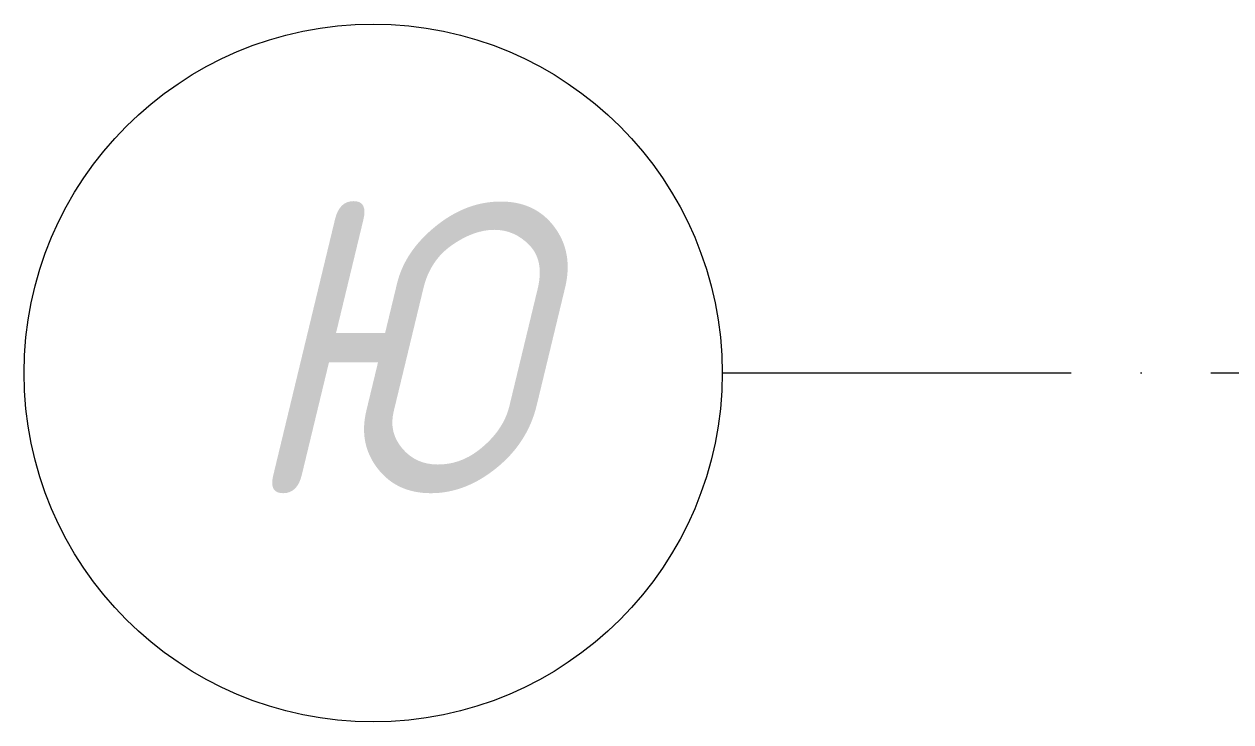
# Model space of a CAD drawing. Header units: millimetres. Extents: x -356862 to 418287, y 0 to 839748.
# Drawn here: x 209156 to 210193, y 501547 to 502147 of the extents above; entities that cross this region are included whole.
import ezdxf

# ---------------------------------------------------------------- set-up
doc = ezdxf.new("R2010")
doc.units = ezdxf.units.MM
doc.linetypes.add('50_200_ШТРИХ_1Т_ш5_п1_п1_', pattern=[700, 500, -100, 0, -100])
doc.layers.add('S-GRID-____-IDEN', color=7, linetype='Continuous', lineweight=9)
doc.layers.add('S-GRID-____-OTLN-1', color=7, linetype='50_200_ШТРИХ_1Т_ш5_п1_п1_', lineweight=9)
doc.styles.add('ISOCPEUR_I', font='isocpeui.ttf', dxfattribs={"width": 0.9, "height": 2.5})

# ---------------------------------------------------------------- blocks, each defined once
blk = doc.blocks.new('Ось сетки - Круг_Ø6_00__ISO-2_5_0_9K_-25732049-АР1_План отверстий 3 этажа в осях 1-64_А-ГГ')
at = {"layer": 'S-GRID-____-IDEN'}
blk.add_circle((0, 0), 3, dxfattribs=at)

msp = doc.modelspace()

# ---------------------------------------------------------------- linework, layer by layer
at = {"layer": 'S-GRID-____-OTLN-1', "color": 251, "ltscale": 0.6, "true_color": 0x636466}
msp.add_line((209755.8272, 501846.983), (246503.4633, 501846.983), dxfattribs=at)

# ---------------------------------------------------------------- block references
at = {"layer": 'S-GRID-____-IDEN', "xscale": 99.99999999999993, "yscale": 99.99999999999993, "zscale": 99.99999999999993, "rotation": 269.9999999999995}
msp.add_blockref('Ось сетки - Круг_Ø6_00__ISO-2_5_0_9K_-25732049-АР1_План отверстий 3 этажа в осях 1-64_А-ГГ', (209455.8272, 501846.983), dxfattribs=at)

# ---------------------------------------------------------------- texts
at = {"layer": 'S-GRID-____-IDEN', "insert": (209339.8477, 501993.6154), "char_height": 250, "width": 266.961937, "attachment_point": 1, "style": 'ISOCPEUR_I'}
msp.add_mtext('\\fISOCPEUR|b0|i1|c204|p34|;\\W.9;Ю', dxfattribs=at)

doc.saveas('drawing.dxf')
